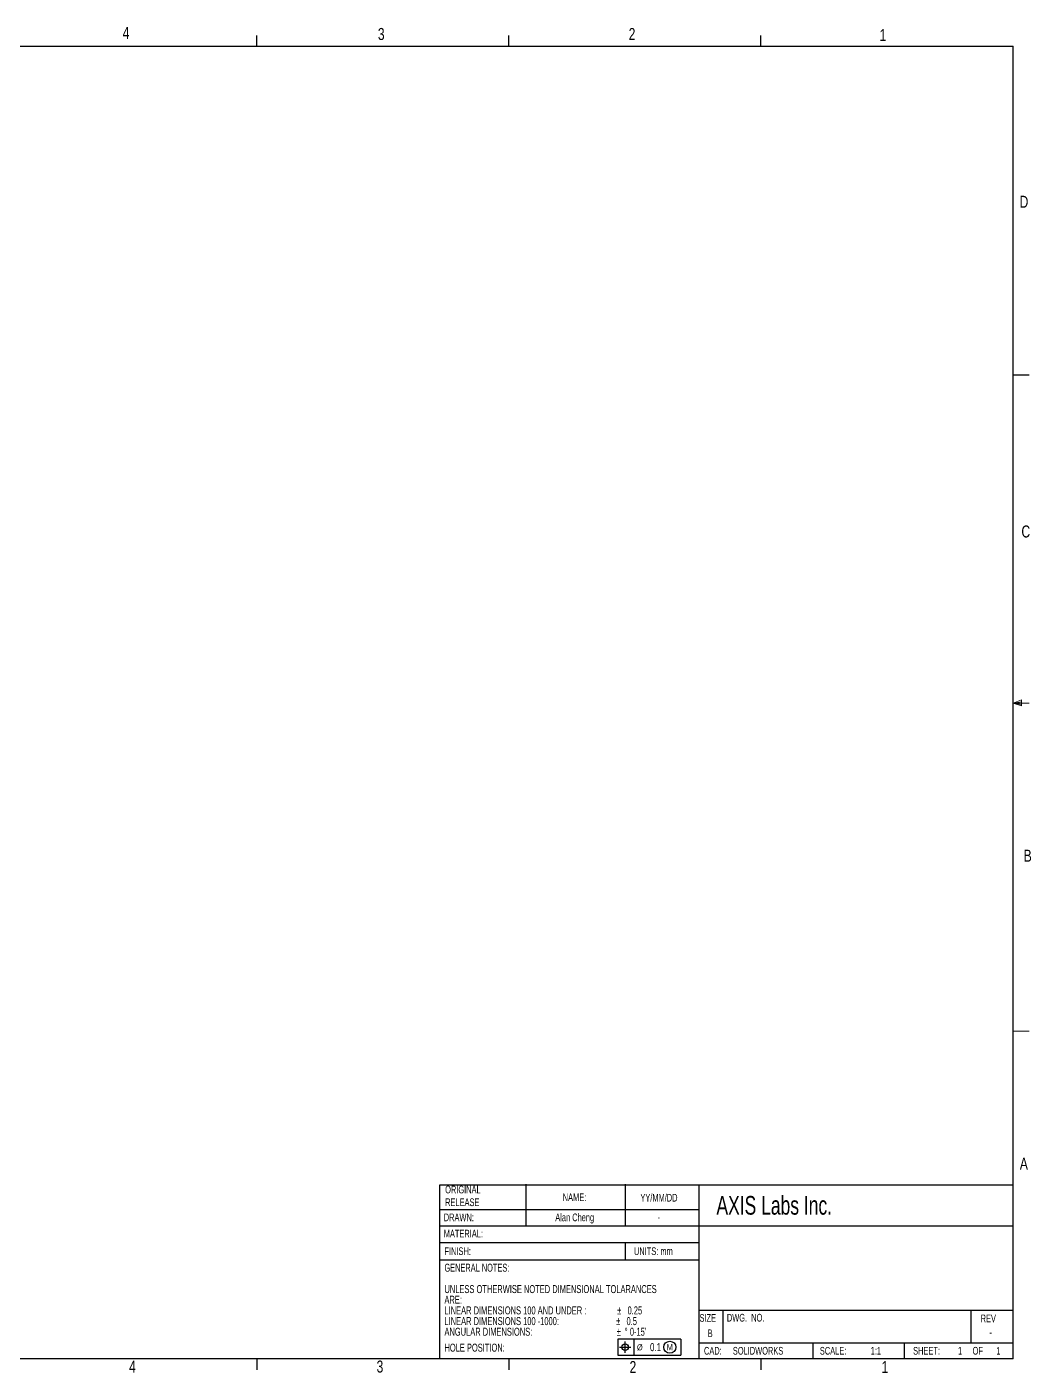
# Model space of a CAD drawing. Header units: millimetres. Extents: x 13 to 420, y 7 to 274.
# Drawn here: x 220.3 to 419.5, y 7.1 to 274.1 of the extents above; entities that cross this region are included whole.
import ezdxf

# ---------------------------------------------------------------- set-up
doc = ezdxf.new("R2010")
doc.units = ezdxf.units.MM
for name, color, linetype in [('BORDER', 7, 'Continuous'), ('DIM', 7, 'Continuous'), ('TEXT', 7, 'Continuous')]:
    doc.layers.add(name, color=color, linetype=linetype)
doc.styles.add('SLDTEXTSTYLE0', font='TXT', dxfattribs={"width": 0.75})
doc.styles.add('SLDTEXTSTYLE1', font='TXT', dxfattribs={"width": 0.605})
doc.styles.add('SLDTEXTSTYLE2', font='TXT', dxfattribs={"width": 0.7})

# ---------------------------------------------------------------- blocks, each defined once
blk = doc.blocks.new('SW_NOTE_0')
at = {"layer": 'DIM', "color": 0, "char_height": 1.524, "attachment_point": 1, "style": 'SLDTEXTSTYLE1'}
for s, insert in [('ORIGINAL', (0, 1.96)), ('RELEASE', (0, -0.56))]:
    blk.add_mtext(s, dxfattribs=dict(at, insert=insert))
blk = doc.blocks.new('SW_SYMBOL_IGTOL_POSI')
at = {"layer": 'TEXT', "color": 0}
for p, q in [((0, 500), (1400, 500)), ((700, -200), (700, 1200))]:
    blk.add_line(p, q, dxfattribs=at)
blk.add_circle((700, 500), 400, dxfattribs=at)
blk = doc.blocks.new('SW_SYMBOL_MOD_MMC')
at = {"layer": 'TEXT', "color": 0}
blk.add_circle((500, 500), 750, dxfattribs=at)
at = {"layer": 'TEXT', "color": 0, "insert": (500, 500), "char_height": 783, "attachment_point": 5, "style": 'SLDTEXTSTYLE0'}
blk.add_mtext('M', dxfattribs=at)
blk = doc.blocks.new('SW_NOTE_1')
at = {"layer": 'TEXT', "color": 0}
for p, q in [((34.43, -12.91), (34.43, -16.09)), ((46.89, -12.91), (34.43, -12.91)), ((34.43, -12.91), (34.43, -16.09)), ((37.6, -12.91), (34.43, -12.91)), ((37.6, -12.91), (37.6, -16.09)), ((46.89, -12.91), (46.89, -16.09)), ((46.89, -12.91), (46.89, -16.09)), ((46.89, -12.91), (46.89, -16.09)), ((46.89, -12.91), (46.89, -16.09)), ((46.89, -12.91), (46.89, -16.09)), ((34.43, -16.09), (46.89, -16.09)), ((34.43, -16.09), (37.6, -16.09))]:
    blk.add_line(p, q, dxfattribs=at)
for name, p, xscale, yscale, zscale in [('SW_SYMBOL_MOD_MMC', (43.91, -15.32), 0.0015966797, 0.0015966797, 0.0015966797), ('SW_SYMBOL_IGTOL_POSI', (34.71, -15.32), 0.0016094531, 0.0016094531, 0.0016094531)]:
    blk.add_blockref(name, p, dxfattribs=dict(at, xscale=xscale, yscale=yscale, zscale=zscale))
at = {"layer": 'TEXT', "color": 0, "attachment_point": 1}
for s, insert, char_height, style in [('GENERAL NOTES:', (0, 2.05), 1.5875, 'SLDTEXTSTYLE1'), ('UNLESS OTHERWISE NOTED DIMENSIONAL TOLARANCES', (0, -2.19), 1.5875, 'SLDTEXTSTYLE2'), ('ARE:', (0, -4.3), 1.587, 'SLDTEXTSTYLE2'), ('LINEAR DIMENSIONS 100 AND UNDER :', (0, -6.42), 1.5875, 'SLDTEXTSTYLE2'), ('%%p', (34.28, -6.42), 1.587, 'SLDTEXTSTYLE2'), ('0.25', (36.33, -6.42), 1.587, 'SLDTEXTSTYLE2'), ('ANGULAR DIMENSIONS:', (0, -10.65), 1.5875, 'SLDTEXTSTYLE2'), ('LINEAR DIMENSIONS 100 -1000:', (0, -8.54), 1.5875, 'SLDTEXTSTYLE2'), ('%%p', (34.07, -8.54), 1.587, 'SLDTEXTSTYLE2'), ('%%d', (35.75, -10.65), 1.587, 'SLDTEXTSTYLE2'), ('0.5', (36.12, -8.54), 1.587, 'SLDTEXTSTYLE2'), ("0-15'", (36.78, -10.65), 1.587, 'SLDTEXTSTYLE2'), ('%%p', (34.2, -10.65), 1.587, 'SLDTEXTSTYLE2'), ('HOLE POSITION:', (0, -13.81), 1.5875, 'SLDTEXTSTYLE2'), ('%%c', (38.2, -13.93), 1.208, 'SLDTEXTSTYLE0'), ('0.1', (40.78, -13.71), 1.587, 'SLDTEXTSTYLE0')]:
    blk.add_mtext(s, dxfattribs=dict(at, insert=insert, char_height=char_height, style=style))

msp = doc.modelspace()

# ---------------------------------------------------------------- linework, layer by layer
at = {"color": 7, "linetype": 'Continuous', "lineweight": 18}
for p, q in [((415.96, 140.02), (417.66, 140.63)), ((415.96, 140.02), (417.66, 140.25)), ((415.96, 140.02), (419.13, 140.02)), ((415.96, 140.02), (417.66, 139.45)), ((415.96, 140.02), (417.66, 139.76)), ((417.66, 140.63), (417.66, 139.45)), ((415.96, 74.94), (419.13, 74.94)), ((302.21, 10.07), (302.21, 44.44))]:
    msp.add_line(p, q, dxfattribs=at)
at = {"layer": 'BORDER'}
for p, q in [((265.93, 270.31), (265.93, 272.46)), ((315.94, 270.31), (315.94, 272.46)), ((365.94, 270.31), (365.94, 272.46)), ((15.91, 270.31), (415.96, 270.31)), ((415.96, 9.96), (415.96, 270.31)), ((415.96, 205.11), (419.13, 205.11)), ((302.21, 44.44), (415.96, 44.44)), ((319.27, 44.62), (319.27, 36.3)), ((338.98, 44.62), (338.98, 36.3)), ((353.63, 44.44), (353.63, 9.97)), ((302.21, 39.56), (353.63, 39.56)), ((302.21, 36.3), (415.96, 36.3)), ((353.63, 19.59), (415.96, 19.59)), ((358.39, 19.59), (358.39, 13.24)), ((407.6, 19.59), (407.6, 13.24)), ((415.96, 9.96), (15.91, 9.96)), ((265.93, 9.96), (265.93, 7.8)), ((315.94, 9.96), (315.94, 7.8)), ((365.93, 9.96), (365.93, 7.8))]:
    msp.add_line(p, q, dxfattribs=at)
at = {"layer": 'DIM'}
for p, q in [((302.21, 9.98), (302.21, 44.44)), ((353.63, 44.54), (353.63, 33.31)), ((302.21, 33.03), (353.63, 33.03)), ((338.98, 33.03), (338.98, 29.58)), ((302.21, 29.58), (353.63, 29.58)), ((353.63, 26.96), (353.63, 26.87)), ((353.63, 13.14), (415.96, 13.14))]:
    msp.add_line(p, q, dxfattribs=at)
at = {"layer": 'DIM', "linetype": 'Continuous'}
for p, q in [((376.21, 13.14), (376.21, 9.97)), ((394.33, 13.14), (394.33, 9.97))]:
    msp.add_line(p, q, dxfattribs=at)

# ---------------------------------------------------------------- block references
at = {"layer": 'DIM'}
msp.add_blockref('SW_NOTE_0', (303.29, 42.33), dxfattribs=at)
at = {"layer": 'TEXT'}
msp.add_blockref('SW_NOTE_1', (303.15, 26.77), dxfattribs=at)

# ---------------------------------------------------------------- texts
at = {"color": 7, "linetype": 'Continuous', "lineweight": 0, "char_height": 2.38, "attachment_point": 1, "style": 'SLDTEXTSTYLE0'}
for insert in [(239.31, 274.13), (240.59, 9.6)]:
    msp.add_mtext('4', dxfattribs=dict(at, insert=insert))
at = {"layer": 'DIM'}
for s, insert, char_height, attachment_point, style in [('NAME:', (328.95, 42.75), 1.524, 2, 'SLDTEXTSTYLE1'), ('YY/MM/DD', (345.71, 42.67), 1.524, 2, 'SLDTEXTSTYLE1'), ('AXIS Labs Inc.', (357.11, 42.25), 3.7042, 1, 'SLDTEXTSTYLE2'), ('CAD:', (354.64, 12.31), 1.524, 1, 'SLDTEXTSTYLE1'), ('SOLIDWORKS', (360.37, 12.31), 1.524, 1, 'SLDTEXTSTYLE1'), ('1', (389.87, 9.51), 2.38, 1, 'SLDTEXTSTYLE0')]:
    msp.add_mtext(s, dxfattribs=dict(at, insert=insert, char_height=char_height, attachment_point=attachment_point, style=style))
at = {"layer": 'TEXT'}
for s, insert, char_height, attachment_point, style in [('3', (289.94, 273.92), 2.38, 1, 'SLDTEXTSTYLE0'), ('2', (339.7, 273.92), 2.38, 1, 'SLDTEXTSTYLE0'), ('1', (389.47, 273.7), 2.38, 1, 'SLDTEXTSTYLE0'), ('D', (417.26, 240.64), 2.38, 1, 'SLDTEXTSTYLE0'), ('C', (417.62, 175.24), 2.38, 1, 'SLDTEXTSTYLE0'), ('B', (418.07, 110.93), 2.38, 1, 'SLDTEXTSTYLE0'), ('A', (417.31, 49.86), 2.38, 1, 'SLDTEXTSTYLE0'), ('DRAWN:', (303.01, 38.77), 1.524, 1, 'SLDTEXTSTYLE1'), ('Alan Cheng', (328.99, 38.77), 1.524, 2, 'SLDTEXTSTYLE1'), ('-', (345.67, 38.81), 1.52, 2, 'SLDTEXTSTYLE1'), ('MATERIAL:', (303.01, 35.55), 1.524, 1, 'SLDTEXTSTYLE1'), ('FINISH:', (303.15, 32.06), 1.524, 1, 'SLDTEXTSTYLE1'), ('UNITS: mm', (340.75, 32.06), 1.524, 1, 'SLDTEXTSTYLE1'), ('SIZE', (353.76, 18.83), 1.524, 1, 'SLDTEXTSTYLE1'), ('DWG.  NO.', (359.18, 18.87), 1.524, 1, 'SLDTEXTSTYLE1'), ('REV', (409.53, 18.72), 1.524, 1, 'SLDTEXTSTYLE1'), ('B', (355.38, 15.78), 1.52, 1, 'SLDTEXTSTYLE1'), ('-', (411.52, 15.96), 1.52, 2, 'SLDTEXTSTYLE1'), ('SCALE:', (377.63, 12.31), 1.524, 1, 'SLDTEXTSTYLE1'), ('1:1', (388.74, 12.31), 1.524, 2, 'SLDTEXTSTYLE1'), ('SHEET:', (396.13, 12.31), 1.524, 1, 'SLDTEXTSTYLE1'), ('1', (405.04, 12.31), 1.52, 1, 'SLDTEXTSTYLE1'), ('OF', (407.93, 12.31), 1.524, 1, 'SLDTEXTSTYLE1'), ('1', (412.63, 12.31), 1.52, 1, 'SLDTEXTSTYLE1'), ('3', (289.69, 9.61), 2.38, 1, 'SLDTEXTSTYLE0'), ('2', (339.88, 9.51), 2.38, 1, 'SLDTEXTSTYLE0')]:
    msp.add_mtext(s, dxfattribs=dict(at, insert=insert, char_height=char_height, attachment_point=attachment_point, style=style))

doc.saveas('drawing.dxf')
